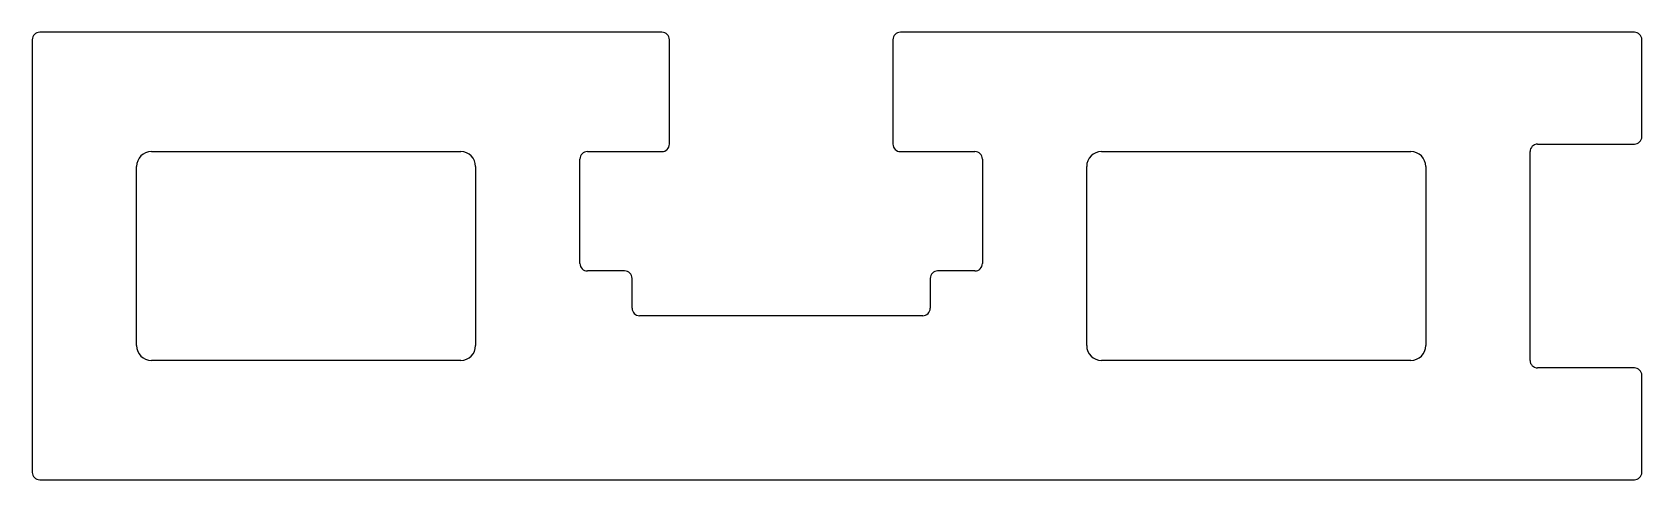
# Model space of a CAD drawing. Extents: x 571 to 679, y 742 to 772.
import ezdxf

# ---------------------------------------------------------------- set-up
doc = ezdxf.new("R2010")
doc.units = 0
doc.layers.get('0').update_dxf_attribs({"linetype": 'CONTINUOUS'})

msp = doc.modelspace()

# ---------------------------------------------------------------- linework, layer by layer
for p, q in [((612.81, 772.37), (571.06, 772.37)), ((678.06, 772.37), (628.81, 772.37)), ((570.56, 771.87), (570.56, 742.87)), ((613.31, 764.87), (613.31, 771.87)), ((628.31, 771.87), (628.31, 764.87)), ((678.56, 765.37), (678.56, 771.87)), ((671.56, 764.87), (678.06, 764.87)), ((578.56, 764.37), (599.31, 764.37)), ((607.31, 756.87), (607.31, 763.87)), ((607.81, 764.37), (612.81, 764.37)), ((628.81, 764.37), (633.81, 764.37)), ((634.31, 763.87), (634.31, 756.87)), ((642.31, 764.37), (663.06, 764.37)), ((671.06, 750.37), (671.06, 764.37)), ((577.56, 751.37), (577.56, 763.37)), ((600.31, 763.37), (600.31, 751.37)), ((641.31, 751.37), (641.31, 763.37)), ((664.06, 763.37), (664.06, 751.37)), ((610.31, 756.37), (607.81, 756.37)), ((633.81, 756.37), (631.31, 756.37)), ((610.81, 753.87), (610.81, 755.87)), ((630.81, 755.87), (630.81, 753.87)), ((630.31, 753.37), (611.31, 753.37)), ((599.31, 750.37), (578.56, 750.37)), ((663.06, 750.37), (642.31, 750.37)), ((678.06, 749.87), (671.56, 749.87)), ((678.56, 742.87), (678.56, 749.37)), ((571.06, 742.37), (678.06, 742.37))]:
    msp.add_line(p, q)
for centre, radius, start, end in [((571.06, 771.87), 0.5, 90, 180), ((612.81, 771.87), 0.5, 0, 90), ((628.81, 771.87), 0.5, 90, 180), ((678.06, 771.87), 0.5, 0, 90), ((612.81, 764.87), 0.5, 270, 0), ((628.81, 764.87), 0.5, 180, 270), ((671.56, 764.37), 0.5, 90, 180), ((678.06, 765.37), 0.5, 270, 0), ((578.56, 763.37), 1, 90, 180), ((599.31, 763.37), 1, 0, 90), ((607.81, 763.87), 0.5, 90, 180), ((633.81, 763.87), 0.5, 0, 90), ((642.31, 763.37), 1, 90, 180), ((663.06, 763.37), 1, 0, 90), ((607.81, 756.87), 0.5, 180, 270), ((610.31, 755.87), 0.5, 0, 90), ((631.31, 755.87), 0.5, 90, 180), ((633.81, 756.87), 0.5, 270, 0), ((611.31, 753.87), 0.5, 180, 270), ((630.31, 753.87), 0.5, 270, 0), ((578.56, 751.37), 1, 180, 270), ((599.31, 751.37), 1, 270, 0), ((642.31, 751.37), 1, 180, 270), ((663.06, 751.37), 1, 270, 0), ((671.56, 750.37), 0.5, 180, 270), ((678.06, 749.37), 0.5, 0, 90), ((571.06, 742.87), 0.5, 180, 270), ((678.06, 742.87), 0.5, 270, 0)]:
    msp.add_arc(centre, radius, start, end)

doc.saveas('drawing.dxf')
